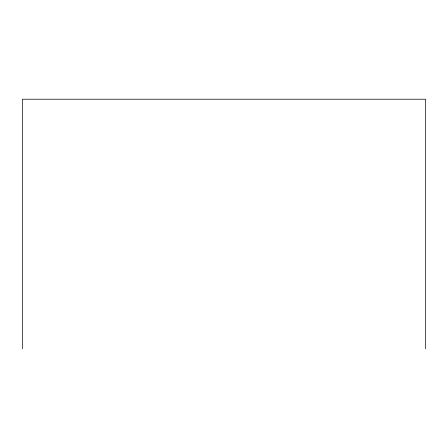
<?xml version="1.0" encoding="UTF-8"?>
<svg xmlns="http://www.w3.org/2000/svg" width="448" height="448" viewBox="0 0 448 448"><rect width="100%" height="100%" fill="white"/><g stroke="black" fill="none" stroke-linecap="round" stroke-linejoin="round"><path stroke-width="0.67" d="M425.6 348.785L425.6 99.215L22.4 99.215L22.4 348.785"/></g></svg>
